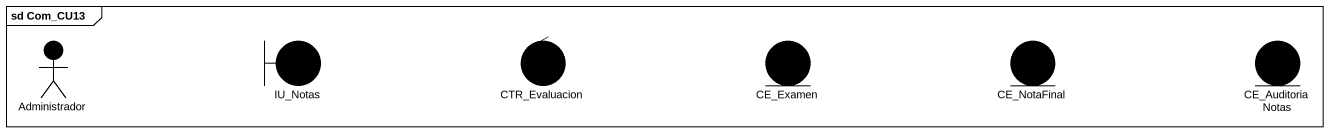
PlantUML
@startuml
mainframe sd Com_CU13
actor Administrador #000000
boundary IU_Notas #000000
control CTR_Evaluacion #000000
entity CE_Examen #000000
entity CE_NotaFinal #000000
entity CE_AuditoriaNotas #000000
@enduml
